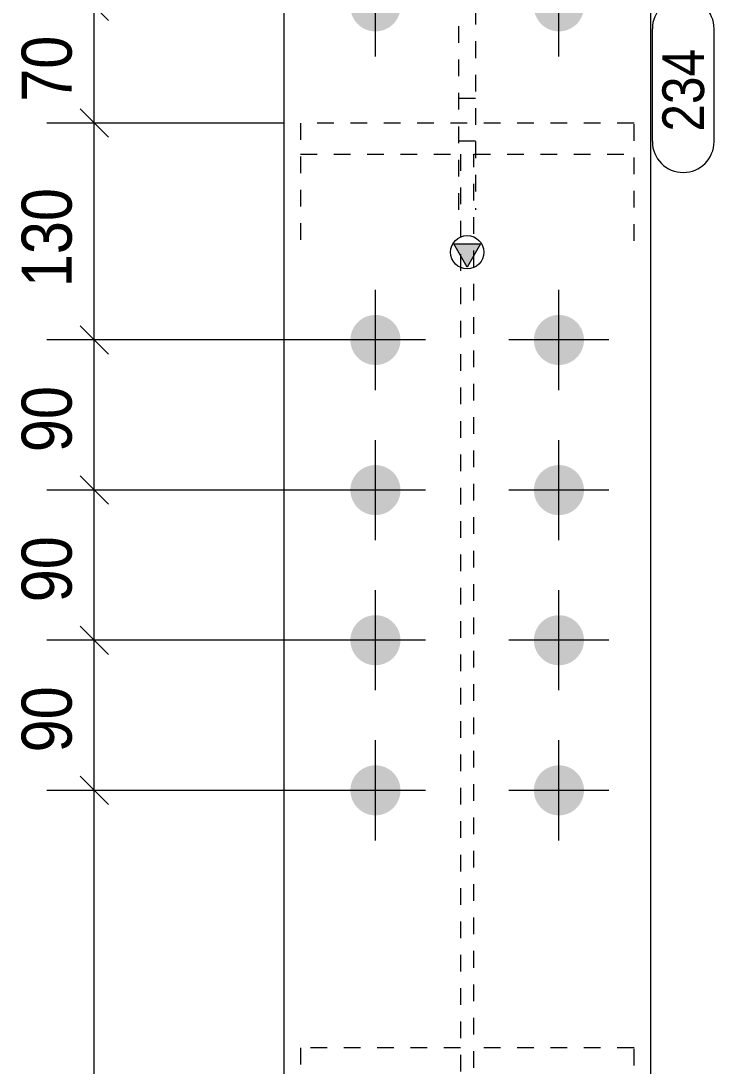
# Model space of a CAD drawing. Header units: millimetres. Extents: x 2 to 1174, y 1 to 825.
# Drawn here: x 610.2 to 651.8, y 118.8 to 181.4 of the extents above; entities that cross this region are included whole.
import ezdxf

# ---------------------------------------------------------------- set-up
doc = ezdxf.new("R2010")
doc.units = ezdxf.units.MM
doc.linetypes.add('XKITLINE00', pattern=[0])
doc.linetypes.add('XKITLINE01', pattern=[4, 1, -1, 1, -1])
for name, color, linetype, lineweight in [('Bolt', 3, 'Continuous', 0), ('Dimensions', 7, 'Continuous', 0), ('Part', 2, 'Continuous', 0), ('PartMark', 7, 'Continuous', 0)]:
    doc.layers.add(name, color=color, linetype=linetype, lineweight=lineweight)
doc.styles.add('ARIAL', font='ARIAL.TTF')

# ---------------------------------------------------------------- blocks, each defined once
blk = doc.blocks.new('*A185')
at = {"layer": 'Bolt'}
for points in [[(629.969, 182.349), (629.97, 182.386), (629.972, 182.423), (629.976, 182.459), (629.98, 182.496), (629.985, 182.532), (629.99, 182.569), (629.997, 182.605), (630.005, 182.641), (630.013, 182.677), (630.023, 182.712), (630.033, 182.748), (630.044, 182.783), (630.056, 182.818), (630.069, 182.852), (630.083, 182.886), (630.097, 182.92), (630.112, 182.954), (630.128, 182.987), (630.145, 183.019), (630.163, 183.052), (630.182, 183.084), (630.201, 183.115), (630.221, 183.146), (630.242, 183.176), (630.264, 183.206), (630.286, 183.235), (630.309, 183.264), (630.333, 183.292), (630.357, 183.32), (630.382, 183.347), (630.408, 183.373), (630.434, 183.399), (630.461, 183.424), (630.489, 183.448), (630.517, 183.472), (630.545, 183.495), (630.575, 183.517), (630.605, 183.539), (630.635, 183.56), (630.666, 183.58), (630.697, 183.599), (630.729, 183.618), (630.761, 183.635), (630.794, 183.652), (630.827, 183.668), (630.86, 183.684), (630.894, 183.698), (630.928, 183.712), (630.963, 183.725), (630.998, 183.737), (631.033, 183.748), (631.068, 183.758), (631.104, 183.767), (631.14, 183.776), (631.176, 183.784), (631.212, 183.79), (631.248, 183.796), (631.285, 183.801), (631.321, 183.805), (631.358, 183.808), (631.395, 183.811), (631.432, 183.812), (631.468, 183.812), (631.505, 183.812), (631.542, 183.811), (631.579, 183.808), (631.615, 183.805), (631.652, 183.801), (631.688, 183.796), (631.725, 183.79), (631.761, 183.784), (631.797, 183.776), (631.833, 183.767), (631.868, 183.758), (631.904, 183.748), (631.939, 183.737), (631.974, 183.725), (632.008, 183.712), (632.042, 183.698), (632.076, 183.684), (632.11, 183.668), (632.143, 183.652), (632.175, 183.635), (632.208, 183.618), (632.239, 183.599), (632.271, 183.58), (632.302, 183.56), (632.332, 183.539), (632.362, 183.517), (632.391, 183.495), (632.42, 183.472), (632.448, 183.448), (632.476, 183.424), (632.503, 183.399), (632.529, 183.373), (632.555, 183.347), (632.58, 183.32), (632.604, 183.292), (632.628, 183.264), (632.651, 183.235), (632.673, 183.206), (632.695, 183.176), (632.716, 183.146), (632.736, 183.115), (632.755, 183.084), (632.773, 183.052), (632.791, 183.019), (632.808, 182.987), (632.824, 182.954), (632.84, 182.92), (632.854, 182.886), (632.868, 182.852), (632.881, 182.818), (632.893, 182.783), (632.904, 182.748), (632.914, 182.712), (632.923, 182.677), (632.932, 182.641), (632.939, 182.605), (632.946, 182.569), (632.952, 182.532), (632.957, 182.496), (632.961, 182.459), (632.964, 182.423), (632.967, 182.386), (632.968, 182.349), (632.968, 182.312), (632.968, 182.276), (632.967, 182.239), (632.964, 182.202), (632.961, 182.165), (632.957, 182.129), (632.952, 182.092), (632.946, 182.056), (632.939, 182.02), (632.932, 181.984), (632.923, 181.948), (632.914, 181.912), (632.904, 181.877), (632.893, 181.842), (632.881, 181.807), (632.868, 181.773), (632.854, 181.738), (632.84, 181.705), (632.824, 181.671), (632.808, 181.638), (632.791, 181.605), (632.773, 181.573), (632.755, 181.541), (632.736, 181.51), (632.716, 181.479), (632.695, 181.449), (632.673, 181.419), (632.651, 181.39), (632.628, 181.361), (632.604, 181.333), (632.58, 181.305), (632.555, 181.278), (632.529, 181.252), (632.503, 181.226), (632.476, 181.201), (632.448, 181.177), (632.42, 181.153), (632.391, 181.13), (632.362, 181.108), (632.332, 181.086), (632.302, 181.065), (632.271, 181.045), (632.239, 181.026), (632.208, 181.007), (632.175, 180.99), (632.143, 180.973), (632.11, 180.956), (632.076, 180.941), (632.042, 180.927), (632.008, 180.913), (631.974, 180.9), (631.939, 180.888), (631.904, 180.877), (631.868, 180.867), (631.833, 180.857), (631.797, 180.849), (631.761, 180.841), (631.725, 180.834), (631.688, 180.829), (631.652, 180.824), (631.615, 180.82), (631.579, 180.816), (631.542, 180.814), (631.505, 180.813), (631.468, 180.812), (631.432, 180.813), (631.395, 180.814), (631.358, 180.816), (631.321, 180.82), (631.285, 180.824), (631.248, 180.829), (631.212, 180.834), (631.176, 180.841), (631.14, 180.849), (631.104, 180.857), (631.068, 180.867), (631.033, 180.877), (630.998, 180.888), (630.963, 180.9), (630.928, 180.913), (630.894, 180.927), (630.86, 180.941), (630.827, 180.956), (630.794, 180.973), (630.761, 180.99), (630.729, 181.007), (630.697, 181.026), (630.666, 181.045), (630.635, 181.065), (630.605, 181.086), (630.575, 181.108), (630.545, 181.13), (630.517, 181.153), (630.489, 181.177), (630.461, 181.201), (630.434, 181.226), (630.408, 181.252), (630.382, 181.278), (630.357, 181.305), (630.333, 181.333), (630.309, 181.361), (630.286, 181.39), (630.264, 181.419), (630.242, 181.449), (630.221, 181.479), (630.201, 181.51), (630.182, 181.541), (630.163, 181.573), (630.145, 181.605), (630.128, 181.638), (630.112, 181.671), (630.097, 181.705), (630.083, 181.738), (630.069, 181.773), (630.056, 181.807), (630.044, 181.842), (630.033, 181.877), (630.023, 181.912), (630.013, 181.948), (630.005, 181.984), (629.997, 182.02), (629.99, 182.056), (629.985, 182.092), (629.98, 182.129), (629.976, 182.165), (629.972, 182.202), (629.97, 182.239), (629.969, 182.276), (629.968, 182.312)], [(640.969, 182.349), (640.97, 182.386), (640.972, 182.423), (640.976, 182.459), (640.98, 182.496), (640.985, 182.532), (640.99, 182.569), (640.997, 182.605), (641.005, 182.641), (641.013, 182.677), (641.023, 182.712), (641.033, 182.748), (641.044, 182.783), (641.056, 182.818), (641.069, 182.852), (641.083, 182.886), (641.097, 182.92), (641.112, 182.954), (641.128, 182.987), (641.145, 183.019), (641.163, 183.052), (641.182, 183.084), (641.201, 183.115), (641.221, 183.146), (641.242, 183.176), (641.264, 183.206), (641.286, 183.235), (641.309, 183.264), (641.333, 183.292), (641.357, 183.32), (641.382, 183.347), (641.408, 183.373), (641.434, 183.399), (641.461, 183.424), (641.489, 183.448), (641.517, 183.472), (641.545, 183.495), (641.575, 183.517), (641.605, 183.539), (641.635, 183.56), (641.666, 183.58), (641.697, 183.599), (641.729, 183.618), (641.761, 183.635), (641.794, 183.652), (641.827, 183.668), (641.86, 183.684), (641.894, 183.698), (641.928, 183.712), (641.963, 183.725), (641.998, 183.737), (642.033, 183.748), (642.068, 183.758), (642.104, 183.767), (642.14, 183.776), (642.176, 183.784), (642.212, 183.79), (642.248, 183.796), (642.285, 183.801), (642.321, 183.805), (642.358, 183.808), (642.395, 183.811), (642.432, 183.812), (642.468, 183.812), (642.505, 183.812), (642.542, 183.811), (642.579, 183.808), (642.615, 183.805), (642.652, 183.801), (642.688, 183.796), (642.725, 183.79), (642.761, 183.784), (642.797, 183.776), (642.833, 183.767), (642.868, 183.758), (642.904, 183.748), (642.939, 183.737), (642.974, 183.725), (643.008, 183.712), (643.042, 183.698), (643.076, 183.684), (643.11, 183.668), (643.143, 183.652), (643.175, 183.635), (643.208, 183.618), (643.239, 183.599), (643.271, 183.58), (643.302, 183.56), (643.332, 183.539), (643.362, 183.517), (643.391, 183.495), (643.42, 183.472), (643.448, 183.448), (643.476, 183.424), (643.503, 183.399), (643.529, 183.373), (643.555, 183.347), (643.58, 183.32), (643.604, 183.292), (643.628, 183.264), (643.651, 183.235), (643.673, 183.206), (643.695, 183.176), (643.716, 183.146), (643.736, 183.115), (643.755, 183.084), (643.773, 183.052), (643.791, 183.019), (643.808, 182.987), (643.824, 182.954), (643.84, 182.92), (643.854, 182.886), (643.868, 182.852), (643.881, 182.818), (643.893, 182.783), (643.904, 182.748), (643.914, 182.712), (643.923, 182.677), (643.932, 182.641), (643.939, 182.605), (643.946, 182.569), (643.952, 182.532), (643.957, 182.496), (643.961, 182.459), (643.964, 182.423), (643.967, 182.386), (643.968, 182.349), (643.968, 182.312), (643.968, 182.276), (643.967, 182.239), (643.964, 182.202), (643.961, 182.165), (643.957, 182.129), (643.952, 182.092), (643.946, 182.056), (643.939, 182.02), (643.932, 181.984), (643.923, 181.948), (643.914, 181.912), (643.904, 181.877), (643.893, 181.842), (643.881, 181.807), (643.868, 181.773), (643.854, 181.738), (643.84, 181.705), (643.824, 181.671), (643.808, 181.638), (643.791, 181.605), (643.773, 181.573), (643.755, 181.541), (643.736, 181.51), (643.716, 181.479), (643.695, 181.449), (643.673, 181.419), (643.651, 181.39), (643.628, 181.361), (643.604, 181.333), (643.58, 181.305), (643.555, 181.278), (643.529, 181.252), (643.503, 181.226), (643.476, 181.201), (643.448, 181.177), (643.42, 181.153), (643.391, 181.13), (643.362, 181.108), (643.332, 181.086), (643.302, 181.065), (643.271, 181.045), (643.239, 181.026), (643.208, 181.007), (643.175, 180.99), (643.143, 180.973), (643.11, 180.956), (643.076, 180.941), (643.042, 180.927), (643.008, 180.913), (642.974, 180.9), (642.939, 180.888), (642.904, 180.877), (642.868, 180.867), (642.833, 180.857), (642.797, 180.849), (642.761, 180.841), (642.725, 180.834), (642.688, 180.829), (642.652, 180.824), (642.615, 180.82), (642.579, 180.816), (642.542, 180.814), (642.505, 180.813), (642.468, 180.812), (642.432, 180.813), (642.395, 180.814), (642.358, 180.816), (642.321, 180.82), (642.285, 180.824), (642.248, 180.829), (642.212, 180.834), (642.176, 180.841), (642.14, 180.849), (642.104, 180.857), (642.068, 180.867), (642.033, 180.877), (641.998, 180.888), (641.963, 180.9), (641.928, 180.913), (641.894, 180.927), (641.86, 180.941), (641.827, 180.956), (641.794, 180.973), (641.761, 180.99), (641.729, 181.007), (641.697, 181.026), (641.666, 181.045), (641.635, 181.065), (641.605, 181.086), (641.575, 181.108), (641.545, 181.13), (641.517, 181.153), (641.489, 181.177), (641.461, 181.201), (641.434, 181.226), (641.408, 181.252), (641.382, 181.278), (641.357, 181.305), (641.333, 181.333), (641.309, 181.361), (641.286, 181.39), (641.264, 181.419), (641.242, 181.449), (641.221, 181.479), (641.201, 181.51), (641.182, 181.541), (641.163, 181.573), (641.145, 181.605), (641.128, 181.638), (641.112, 181.671), (641.097, 181.705), (641.083, 181.738), (641.069, 181.773), (641.056, 181.807), (641.044, 181.842), (641.033, 181.877), (641.023, 181.912), (641.013, 181.948), (641.005, 181.984), (640.997, 182.02), (640.99, 182.056), (640.985, 182.092), (640.98, 182.129), (640.976, 182.165), (640.972, 182.202), (640.97, 182.239), (640.969, 182.276), (640.968, 182.312)], [(629.969, 162.349), (629.97, 162.386), (629.972, 162.423), (629.976, 162.459), (629.98, 162.496), (629.985, 162.532), (629.99, 162.569), (629.997, 162.605), (630.005, 162.641), (630.013, 162.677), (630.023, 162.712), (630.033, 162.748), (630.044, 162.783), (630.056, 162.818), (630.069, 162.852), (630.083, 162.886), (630.097, 162.92), (630.112, 162.954), (630.128, 162.987), (630.145, 163.019), (630.163, 163.052), (630.182, 163.084), (630.201, 163.115), (630.221, 163.146), (630.242, 163.176), (630.264, 163.206), (630.286, 163.235), (630.309, 163.264), (630.333, 163.292), (630.357, 163.32), (630.382, 163.347), (630.408, 163.373), (630.434, 163.399), (630.461, 163.424), (630.489, 163.448), (630.517, 163.472), (630.545, 163.495), (630.575, 163.517), (630.605, 163.539), (630.635, 163.56), (630.666, 163.58), (630.697, 163.599), (630.729, 163.618), (630.761, 163.635), (630.794, 163.652), (630.827, 163.668), (630.86, 163.684), (630.894, 163.698), (630.928, 163.712), (630.963, 163.725), (630.998, 163.737), (631.033, 163.748), (631.068, 163.758), (631.104, 163.767), (631.14, 163.776), (631.176, 163.784), (631.212, 163.79), (631.248, 163.796), (631.285, 163.801), (631.321, 163.805), (631.358, 163.808), (631.395, 163.811), (631.432, 163.812), (631.468, 163.812), (631.505, 163.812), (631.542, 163.811), (631.579, 163.808), (631.615, 163.805), (631.652, 163.801), (631.688, 163.796), (631.725, 163.79), (631.761, 163.784), (631.797, 163.776), (631.833, 163.767), (631.868, 163.758), (631.904, 163.748), (631.939, 163.737), (631.974, 163.725), (632.008, 163.712), (632.042, 163.698), (632.076, 163.684), (632.11, 163.668), (632.143, 163.652), (632.175, 163.635), (632.208, 163.618), (632.239, 163.599), (632.271, 163.58), (632.302, 163.56), (632.332, 163.539), (632.362, 163.517), (632.391, 163.495), (632.42, 163.472), (632.448, 163.448), (632.476, 163.424), (632.503, 163.399), (632.529, 163.373), (632.555, 163.347), (632.58, 163.32), (632.604, 163.292), (632.628, 163.264), (632.651, 163.235), (632.673, 163.206), (632.695, 163.176), (632.716, 163.146), (632.736, 163.115), (632.755, 163.084), (632.773, 163.052), (632.791, 163.019), (632.808, 162.987), (632.824, 162.954), (632.84, 162.92), (632.854, 162.886), (632.868, 162.852), (632.881, 162.818), (632.893, 162.783), (632.904, 162.748), (632.914, 162.712), (632.923, 162.677), (632.932, 162.641), (632.939, 162.605), (632.946, 162.569), (632.952, 162.532), (632.957, 162.496), (632.961, 162.459), (632.964, 162.423), (632.967, 162.386), (632.968, 162.349), (632.968, 162.312), (632.968, 162.276), (632.967, 162.239), (632.964, 162.202), (632.961, 162.165), (632.957, 162.129), (632.952, 162.092), (632.946, 162.056), (632.939, 162.02), (632.932, 161.984), (632.923, 161.948), (632.914, 161.912), (632.904, 161.877), (632.893, 161.842), (632.881, 161.807), (632.868, 161.773), (632.854, 161.738), (632.84, 161.705), (632.824, 161.671), (632.808, 161.638), (632.791, 161.605), (632.773, 161.573), (632.755, 161.541), (632.736, 161.51), (632.716, 161.479), (632.695, 161.449), (632.673, 161.419), (632.651, 161.39), (632.628, 161.361), (632.604, 161.333), (632.58, 161.305), (632.555, 161.278), (632.529, 161.252), (632.503, 161.226), (632.476, 161.201), (632.448, 161.177), (632.42, 161.153), (632.391, 161.13), (632.362, 161.108), (632.332, 161.086), (632.302, 161.065), (632.271, 161.045), (632.239, 161.026), (632.208, 161.007), (632.175, 160.99), (632.143, 160.973), (632.11, 160.956), (632.076, 160.941), (632.042, 160.927), (632.008, 160.913), (631.974, 160.9), (631.939, 160.888), (631.904, 160.877), (631.868, 160.867), (631.833, 160.857), (631.797, 160.849), (631.761, 160.841), (631.725, 160.834), (631.688, 160.829), (631.652, 160.824), (631.615, 160.82), (631.579, 160.816), (631.542, 160.814), (631.505, 160.813), (631.468, 160.812), (631.432, 160.813), (631.395, 160.814), (631.358, 160.816), (631.321, 160.82), (631.285, 160.824), (631.248, 160.829), (631.212, 160.834), (631.176, 160.841), (631.14, 160.849), (631.104, 160.857), (631.068, 160.867), (631.033, 160.877), (630.998, 160.888), (630.963, 160.9), (630.928, 160.913), (630.894, 160.927), (630.86, 160.941), (630.827, 160.956), (630.794, 160.973), (630.761, 160.99), (630.729, 161.007), (630.697, 161.026), (630.666, 161.045), (630.635, 161.065), (630.605, 161.086), (630.575, 161.108), (630.545, 161.13), (630.517, 161.153), (630.489, 161.177), (630.461, 161.201), (630.434, 161.226), (630.408, 161.252), (630.382, 161.278), (630.357, 161.305), (630.333, 161.333), (630.309, 161.361), (630.286, 161.39), (630.264, 161.419), (630.242, 161.449), (630.221, 161.479), (630.201, 161.51), (630.182, 161.541), (630.163, 161.573), (630.145, 161.605), (630.128, 161.638), (630.112, 161.671), (630.097, 161.705), (630.083, 161.738), (630.069, 161.773), (630.056, 161.807), (630.044, 161.842), (630.033, 161.877), (630.023, 161.912), (630.013, 161.948), (630.005, 161.984), (629.997, 162.02), (629.99, 162.056), (629.985, 162.092), (629.98, 162.129), (629.976, 162.165), (629.972, 162.202), (629.97, 162.239), (629.969, 162.276), (629.968, 162.312)], [(640.969, 162.349), (640.97, 162.386), (640.972, 162.423), (640.976, 162.459), (640.98, 162.496), (640.985, 162.532), (640.99, 162.569), (640.997, 162.605), (641.005, 162.641), (641.013, 162.677), (641.023, 162.712), (641.033, 162.748), (641.044, 162.783), (641.056, 162.818), (641.069, 162.852), (641.083, 162.886), (641.097, 162.92), (641.112, 162.954), (641.128, 162.987), (641.145, 163.019), (641.163, 163.052), (641.182, 163.084), (641.201, 163.115), (641.221, 163.146), (641.242, 163.176), (641.264, 163.206), (641.286, 163.235), (641.309, 163.264), (641.333, 163.292), (641.357, 163.32), (641.382, 163.347), (641.408, 163.373), (641.434, 163.399), (641.461, 163.424), (641.489, 163.448), (641.517, 163.472), (641.545, 163.495), (641.575, 163.517), (641.605, 163.539), (641.635, 163.56), (641.666, 163.58), (641.697, 163.599), (641.729, 163.618), (641.761, 163.635), (641.794, 163.652), (641.827, 163.668), (641.86, 163.684), (641.894, 163.698), (641.928, 163.712), (641.963, 163.725), (641.998, 163.737), (642.033, 163.748), (642.068, 163.758), (642.104, 163.767), (642.14, 163.776), (642.176, 163.784), (642.212, 163.79), (642.248, 163.796), (642.285, 163.801), (642.321, 163.805), (642.358, 163.808), (642.395, 163.811), (642.432, 163.812), (642.468, 163.812), (642.505, 163.812), (642.542, 163.811), (642.579, 163.808), (642.615, 163.805), (642.652, 163.801), (642.688, 163.796), (642.725, 163.79), (642.761, 163.784), (642.797, 163.776), (642.833, 163.767), (642.868, 163.758), (642.904, 163.748), (642.939, 163.737), (642.974, 163.725), (643.008, 163.712), (643.042, 163.698), (643.076, 163.684), (643.11, 163.668), (643.143, 163.652), (643.175, 163.635), (643.208, 163.618), (643.239, 163.599), (643.271, 163.58), (643.302, 163.56), (643.332, 163.539), (643.362, 163.517), (643.391, 163.495), (643.42, 163.472), (643.448, 163.448), (643.476, 163.424), (643.503, 163.399), (643.529, 163.373), (643.555, 163.347), (643.58, 163.32), (643.604, 163.292), (643.628, 163.264), (643.651, 163.235), (643.673, 163.206), (643.695, 163.176), (643.716, 163.146), (643.736, 163.115), (643.755, 163.084), (643.773, 163.052), (643.791, 163.019), (643.808, 162.987), (643.824, 162.954), (643.84, 162.92), (643.854, 162.886), (643.868, 162.852), (643.881, 162.818), (643.893, 162.783), (643.904, 162.748), (643.914, 162.712), (643.923, 162.677), (643.932, 162.641), (643.939, 162.605), (643.946, 162.569), (643.952, 162.532), (643.957, 162.496), (643.961, 162.459), (643.964, 162.423), (643.967, 162.386), (643.968, 162.349), (643.968, 162.312), (643.968, 162.276), (643.967, 162.239), (643.964, 162.202), (643.961, 162.165), (643.957, 162.129), (643.952, 162.092), (643.946, 162.056), (643.939, 162.02), (643.932, 161.984), (643.923, 161.948), (643.914, 161.912), (643.904, 161.877), (643.893, 161.842), (643.881, 161.807), (643.868, 161.773), (643.854, 161.738), (643.84, 161.705), (643.824, 161.671), (643.808, 161.638), (643.791, 161.605), (643.773, 161.573), (643.755, 161.541), (643.736, 161.51), (643.716, 161.479), (643.695, 161.449), (643.673, 161.419), (643.651, 161.39), (643.628, 161.361), (643.604, 161.333), (643.58, 161.305), (643.555, 161.278), (643.529, 161.252), (643.503, 161.226), (643.476, 161.201), (643.448, 161.177), (643.42, 161.153), (643.391, 161.13), (643.362, 161.108), (643.332, 161.086), (643.302, 161.065), (643.271, 161.045), (643.239, 161.026), (643.208, 161.007), (643.175, 160.99), (643.143, 160.973), (643.11, 160.956), (643.076, 160.941), (643.042, 160.927), (643.008, 160.913), (642.974, 160.9), (642.939, 160.888), (642.904, 160.877), (642.868, 160.867), (642.833, 160.857), (642.797, 160.849), (642.761, 160.841), (642.725, 160.834), (642.688, 160.829), (642.652, 160.824), (642.615, 160.82), (642.579, 160.816), (642.542, 160.814), (642.505, 160.813), (642.468, 160.812), (642.432, 160.813), (642.395, 160.814), (642.358, 160.816), (642.321, 160.82), (642.285, 160.824), (642.248, 160.829), (642.212, 160.834), (642.176, 160.841), (642.14, 160.849), (642.104, 160.857), (642.068, 160.867), (642.033, 160.877), (641.998, 160.888), (641.963, 160.9), (641.928, 160.913), (641.894, 160.927), (641.86, 160.941), (641.827, 160.956), (641.794, 160.973), (641.761, 160.99), (641.729, 161.007), (641.697, 161.026), (641.666, 161.045), (641.635, 161.065), (641.605, 161.086), (641.575, 161.108), (641.545, 161.13), (641.517, 161.153), (641.489, 161.177), (641.461, 161.201), (641.434, 161.226), (641.408, 161.252), (641.382, 161.278), (641.357, 161.305), (641.333, 161.333), (641.309, 161.361), (641.286, 161.39), (641.264, 161.419), (641.242, 161.449), (641.221, 161.479), (641.201, 161.51), (641.182, 161.541), (641.163, 161.573), (641.145, 161.605), (641.128, 161.638), (641.112, 161.671), (641.097, 161.705), (641.083, 161.738), (641.069, 161.773), (641.056, 161.807), (641.044, 161.842), (641.033, 161.877), (641.023, 161.912), (641.013, 161.948), (641.005, 161.984), (640.997, 162.02), (640.99, 162.056), (640.985, 162.092), (640.98, 162.129), (640.976, 162.165), (640.972, 162.202), (640.97, 162.239), (640.969, 162.276), (640.968, 162.312)], [(629.969, 153.349), (629.97, 153.386), (629.972, 153.423), (629.976, 153.459), (629.98, 153.496), (629.985, 153.532), (629.99, 153.569), (629.997, 153.605), (630.005, 153.641), (630.013, 153.677), (630.023, 153.712), (630.033, 153.748), (630.044, 153.783), (630.056, 153.818), (630.069, 153.852), (630.083, 153.886), (630.097, 153.92), (630.112, 153.954), (630.128, 153.987), (630.145, 154.019), (630.163, 154.052), (630.182, 154.084), (630.201, 154.115), (630.221, 154.146), (630.242, 154.176), (630.264, 154.206), (630.286, 154.235), (630.309, 154.264), (630.333, 154.292), (630.357, 154.32), (630.382, 154.347), (630.408, 154.373), (630.434, 154.399), (630.461, 154.424), (630.489, 154.448), (630.517, 154.472), (630.545, 154.495), (630.575, 154.517), (630.605, 154.539), (630.635, 154.56), (630.666, 154.58), (630.697, 154.599), (630.729, 154.618), (630.761, 154.635), (630.794, 154.652), (630.827, 154.668), (630.86, 154.684), (630.894, 154.698), (630.928, 154.712), (630.963, 154.725), (630.998, 154.737), (631.033, 154.748), (631.068, 154.758), (631.104, 154.767), (631.14, 154.776), (631.176, 154.784), (631.212, 154.79), (631.248, 154.796), (631.285, 154.801), (631.321, 154.805), (631.358, 154.808), (631.395, 154.811), (631.432, 154.812), (631.468, 154.812), (631.505, 154.812), (631.542, 154.811), (631.579, 154.808), (631.615, 154.805), (631.652, 154.801), (631.688, 154.796), (631.725, 154.79), (631.761, 154.784), (631.797, 154.776), (631.833, 154.767), (631.868, 154.758), (631.904, 154.748), (631.939, 154.737), (631.974, 154.725), (632.008, 154.712), (632.042, 154.698), (632.076, 154.684), (632.11, 154.668), (632.143, 154.652), (632.175, 154.635), (632.208, 154.618), (632.239, 154.599), (632.271, 154.58), (632.302, 154.56), (632.332, 154.539), (632.362, 154.517), (632.391, 154.495), (632.42, 154.472), (632.448, 154.448), (632.476, 154.424), (632.503, 154.399), (632.529, 154.373), (632.555, 154.347), (632.58, 154.32), (632.604, 154.292), (632.628, 154.264), (632.651, 154.235), (632.673, 154.206), (632.695, 154.176), (632.716, 154.146), (632.736, 154.115), (632.755, 154.084), (632.773, 154.052), (632.791, 154.019), (632.808, 153.987), (632.824, 153.954), (632.84, 153.92), (632.854, 153.886), (632.868, 153.852), (632.881, 153.818), (632.893, 153.783), (632.904, 153.748), (632.914, 153.712), (632.923, 153.677), (632.932, 153.641), (632.939, 153.605), (632.946, 153.569), (632.952, 153.532), (632.957, 153.496), (632.961, 153.459), (632.964, 153.423), (632.967, 153.386), (632.968, 153.349), (632.968, 153.312), (632.968, 153.276), (632.967, 153.239), (632.964, 153.202), (632.961, 153.165), (632.957, 153.129), (632.952, 153.092), (632.946, 153.056), (632.939, 153.02), (632.932, 152.984), (632.923, 152.948), (632.914, 152.912), (632.904, 152.877), (632.893, 152.842), (632.881, 152.807), (632.868, 152.773), (632.854, 152.738), (632.84, 152.705), (632.824, 152.671), (632.808, 152.638), (632.791, 152.605), (632.773, 152.573), (632.755, 152.541), (632.736, 152.51), (632.716, 152.479), (632.695, 152.449), (632.673, 152.419), (632.651, 152.39), (632.628, 152.361), (632.604, 152.333), (632.58, 152.305), (632.555, 152.278), (632.529, 152.252), (632.503, 152.226), (632.476, 152.201), (632.448, 152.177), (632.42, 152.153), (632.391, 152.13), (632.362, 152.108), (632.332, 152.086), (632.302, 152.065), (632.271, 152.045), (632.239, 152.026), (632.208, 152.007), (632.175, 151.99), (632.143, 151.973), (632.11, 151.956), (632.076, 151.941), (632.042, 151.927), (632.008, 151.913), (631.974, 151.9), (631.939, 151.888), (631.904, 151.877), (631.868, 151.867), (631.833, 151.857), (631.797, 151.849), (631.761, 151.841), (631.725, 151.834), (631.688, 151.829), (631.652, 151.824), (631.615, 151.82), (631.579, 151.816), (631.542, 151.814), (631.505, 151.813), (631.468, 151.812), (631.432, 151.813), (631.395, 151.814), (631.358, 151.816), (631.321, 151.82), (631.285, 151.824), (631.248, 151.829), (631.212, 151.834), (631.176, 151.841), (631.14, 151.849), (631.104, 151.857), (631.068, 151.867), (631.033, 151.877), (630.998, 151.888), (630.963, 151.9), (630.928, 151.913), (630.894, 151.927), (630.86, 151.941), (630.827, 151.956), (630.794, 151.973), (630.761, 151.99), (630.729, 152.007), (630.697, 152.026), (630.666, 152.045), (630.635, 152.065), (630.605, 152.086), (630.575, 152.108), (630.545, 152.13), (630.517, 152.153), (630.489, 152.177), (630.461, 152.201), (630.434, 152.226), (630.408, 152.252), (630.382, 152.278), (630.357, 152.305), (630.333, 152.333), (630.309, 152.361), (630.286, 152.39), (630.264, 152.419), (630.242, 152.449), (630.221, 152.479), (630.201, 152.51), (630.182, 152.541), (630.163, 152.573), (630.145, 152.605), (630.128, 152.638), (630.112, 152.671), (630.097, 152.705), (630.083, 152.738), (630.069, 152.773), (630.056, 152.807), (630.044, 152.842), (630.033, 152.877), (630.023, 152.912), (630.013, 152.948), (630.005, 152.984), (629.997, 153.02), (629.99, 153.056), (629.985, 153.092), (629.98, 153.129), (629.976, 153.165), (629.972, 153.202), (629.97, 153.239), (629.969, 153.276), (629.968, 153.312)], [(640.969, 153.349), (640.97, 153.386), (640.972, 153.423), (640.976, 153.459), (640.98, 153.496), (640.985, 153.532), (640.99, 153.569), (640.997, 153.605), (641.005, 153.641), (641.013, 153.677), (641.023, 153.712), (641.033, 153.748), (641.044, 153.783), (641.056, 153.818), (641.069, 153.852), (641.083, 153.886), (641.097, 153.92), (641.112, 153.954), (641.128, 153.987), (641.145, 154.019), (641.163, 154.052), (641.182, 154.084), (641.201, 154.115), (641.221, 154.146), (641.242, 154.176), (641.264, 154.206), (641.286, 154.235), (641.309, 154.264), (641.333, 154.292), (641.357, 154.32), (641.382, 154.347), (641.408, 154.373), (641.434, 154.399), (641.461, 154.424), (641.489, 154.448), (641.517, 154.472), (641.545, 154.495), (641.575, 154.517), (641.605, 154.539), (641.635, 154.56), (641.666, 154.58), (641.697, 154.599), (641.729, 154.618), (641.761, 154.635), (641.794, 154.652), (641.827, 154.668), (641.86, 154.684), (641.894, 154.698), (641.928, 154.712), (641.963, 154.725), (641.998, 154.737), (642.033, 154.748), (642.068, 154.758), (642.104, 154.767), (642.14, 154.776), (642.176, 154.784), (642.212, 154.79), (642.248, 154.796), (642.285, 154.801), (642.321, 154.805), (642.358, 154.808), (642.395, 154.811), (642.432, 154.812), (642.468, 154.812), (642.505, 154.812), (642.542, 154.811), (642.579, 154.808), (642.615, 154.805), (642.652, 154.801), (642.688, 154.796), (642.725, 154.79), (642.761, 154.784), (642.797, 154.776), (642.833, 154.767), (642.868, 154.758), (642.904, 154.748), (642.939, 154.737), (642.974, 154.725), (643.008, 154.712), (643.042, 154.698), (643.076, 154.684), (643.11, 154.668), (643.143, 154.652), (643.175, 154.635), (643.208, 154.618), (643.239, 154.599), (643.271, 154.58), (643.302, 154.56), (643.332, 154.539), (643.362, 154.517), (643.391, 154.495), (643.42, 154.472), (643.448, 154.448), (643.476, 154.424), (643.503, 154.399), (643.529, 154.373), (643.555, 154.347), (643.58, 154.32), (643.604, 154.292), (643.628, 154.264), (643.651, 154.235), (643.673, 154.206), (643.695, 154.176), (643.716, 154.146), (643.736, 154.115), (643.755, 154.084), (643.773, 154.052), (643.791, 154.019), (643.808, 153.987), (643.824, 153.954), (643.84, 153.92), (643.854, 153.886), (643.868, 153.852), (643.881, 153.818), (643.893, 153.783), (643.904, 153.748), (643.914, 153.712), (643.923, 153.677), (643.932, 153.641), (643.939, 153.605), (643.946, 153.569), (643.952, 153.532), (643.957, 153.496), (643.961, 153.459), (643.964, 153.423), (643.967, 153.386), (643.968, 153.349), (643.968, 153.312), (643.968, 153.276), (643.967, 153.239), (643.964, 153.202), (643.961, 153.165), (643.957, 153.129), (643.952, 153.092), (643.946, 153.056), (643.939, 153.02), (643.932, 152.984), (643.923, 152.948), (643.914, 152.912), (643.904, 152.877), (643.893, 152.842), (643.881, 152.807), (643.868, 152.773), (643.854, 152.738), (643.84, 152.705), (643.824, 152.671), (643.808, 152.638), (643.791, 152.605), (643.773, 152.573), (643.755, 152.541), (643.736, 152.51), (643.716, 152.479), (643.695, 152.449), (643.673, 152.419), (643.651, 152.39), (643.628, 152.361), (643.604, 152.333), (643.58, 152.305), (643.555, 152.278), (643.529, 152.252), (643.503, 152.226), (643.476, 152.201), (643.448, 152.177), (643.42, 152.153), (643.391, 152.13), (643.362, 152.108), (643.332, 152.086), (643.302, 152.065), (643.271, 152.045), (643.239, 152.026), (643.208, 152.007), (643.175, 151.99), (643.143, 151.973), (643.11, 151.956), (643.076, 151.941), (643.042, 151.927), (643.008, 151.913), (642.974, 151.9), (642.939, 151.888), (642.904, 151.877), (642.868, 151.867), (642.833, 151.857), (642.797, 151.849), (642.761, 151.841), (642.725, 151.834), (642.688, 151.829), (642.652, 151.824), (642.615, 151.82), (642.579, 151.816), (642.542, 151.814), (642.505, 151.813), (642.468, 151.812), (642.432, 151.813), (642.395, 151.814), (642.358, 151.816), (642.321, 151.82), (642.285, 151.824), (642.248, 151.829), (642.212, 151.834), (642.176, 151.841), (642.14, 151.849), (642.104, 151.857), (642.068, 151.867), (642.033, 151.877), (641.998, 151.888), (641.963, 151.9), (641.928, 151.913), (641.894, 151.927), (641.86, 151.941), (641.827, 151.956), (641.794, 151.973), (641.761, 151.99), (641.729, 152.007), (641.697, 152.026), (641.666, 152.045), (641.635, 152.065), (641.605, 152.086), (641.575, 152.108), (641.545, 152.13), (641.517, 152.153), (641.489, 152.177), (641.461, 152.201), (641.434, 152.226), (641.408, 152.252), (641.382, 152.278), (641.357, 152.305), (641.333, 152.333), (641.309, 152.361), (641.286, 152.39), (641.264, 152.419), (641.242, 152.449), (641.221, 152.479), (641.201, 152.51), (641.182, 152.541), (641.163, 152.573), (641.145, 152.605), (641.128, 152.638), (641.112, 152.671), (641.097, 152.705), (641.083, 152.738), (641.069, 152.773), (641.056, 152.807), (641.044, 152.842), (641.033, 152.877), (641.023, 152.912), (641.013, 152.948), (641.005, 152.984), (640.997, 153.02), (640.99, 153.056), (640.985, 153.092), (640.98, 153.129), (640.976, 153.165), (640.972, 153.202), (640.97, 153.239), (640.969, 153.276), (640.968, 153.312)], [(629.969, 144.349), (629.97, 144.386), (629.972, 144.423), (629.976, 144.459), (629.98, 144.496), (629.985, 144.532), (629.99, 144.569), (629.997, 144.605), (630.005, 144.641), (630.013, 144.677), (630.023, 144.712), (630.033, 144.748), (630.044, 144.783), (630.056, 144.818), (630.069, 144.852), (630.083, 144.886), (630.097, 144.92), (630.112, 144.954), (630.128, 144.987), (630.145, 145.019), (630.163, 145.052), (630.182, 145.084), (630.201, 145.115), (630.221, 145.146), (630.242, 145.176), (630.264, 145.206), (630.286, 145.235), (630.309, 145.264), (630.333, 145.292), (630.357, 145.32), (630.382, 145.347), (630.408, 145.373), (630.434, 145.399), (630.461, 145.424), (630.489, 145.448), (630.517, 145.472), (630.545, 145.495), (630.575, 145.517), (630.605, 145.539), (630.635, 145.56), (630.666, 145.58), (630.697, 145.599), (630.729, 145.618), (630.761, 145.635), (630.794, 145.652), (630.827, 145.668), (630.86, 145.684), (630.894, 145.698), (630.928, 145.712), (630.963, 145.725), (630.998, 145.737), (631.033, 145.748), (631.068, 145.758), (631.104, 145.767), (631.14, 145.776), (631.176, 145.784), (631.212, 145.79), (631.248, 145.796), (631.285, 145.801), (631.321, 145.805), (631.358, 145.808), (631.395, 145.811), (631.432, 145.812), (631.468, 145.812), (631.505, 145.812), (631.542, 145.811), (631.579, 145.808), (631.615, 145.805), (631.652, 145.801), (631.688, 145.796), (631.725, 145.79), (631.761, 145.784), (631.797, 145.776), (631.833, 145.767), (631.868, 145.758), (631.904, 145.748), (631.939, 145.737), (631.974, 145.725), (632.008, 145.712), (632.042, 145.698), (632.076, 145.684), (632.11, 145.668), (632.143, 145.652), (632.175, 145.635), (632.208, 145.618), (632.239, 145.599), (632.271, 145.58), (632.302, 145.56), (632.332, 145.539), (632.362, 145.517), (632.391, 145.495), (632.42, 145.472), (632.448, 145.448), (632.476, 145.424), (632.503, 145.399), (632.529, 145.373), (632.555, 145.347), (632.58, 145.32), (632.604, 145.292), (632.628, 145.264), (632.651, 145.235), (632.673, 145.206), (632.695, 145.176), (632.716, 145.146), (632.736, 145.115), (632.755, 145.084), (632.773, 145.052), (632.791, 145.019), (632.808, 144.987), (632.824, 144.954), (632.84, 144.92), (632.854, 144.886), (632.868, 144.852), (632.881, 144.818), (632.893, 144.783), (632.904, 144.748), (632.914, 144.712), (632.923, 144.677), (632.932, 144.641), (632.939, 144.605), (632.946, 144.569), (632.952, 144.532), (632.957, 144.496), (632.961, 144.459), (632.964, 144.423), (632.967, 144.386), (632.968, 144.349), (632.968, 144.312), (632.968, 144.276), (632.967, 144.239), (632.964, 144.202), (632.961, 144.165), (632.957, 144.129), (632.952, 144.092), (632.946, 144.056), (632.939, 144.02), (632.932, 143.984), (632.923, 143.948), (632.914, 143.912), (632.904, 143.877), (632.893, 143.842), (632.881, 143.807), (632.868, 143.773), (632.854, 143.738), (632.84, 143.705), (632.824, 143.671), (632.808, 143.638), (632.791, 143.605), (632.773, 143.573), (632.755, 143.541), (632.736, 143.51), (632.716, 143.479), (632.695, 143.449), (632.673, 143.419), (632.651, 143.39), (632.628, 143.361), (632.604, 143.333), (632.58, 143.305), (632.555, 143.278), (632.529, 143.252), (632.503, 143.226), (632.476, 143.201), (632.448, 143.177), (632.42, 143.153), (632.391, 143.13), (632.362, 143.108), (632.332, 143.086), (632.302, 143.065), (632.271, 143.045), (632.239, 143.026), (632.208, 143.007), (632.175, 142.99), (632.143, 142.973), (632.11, 142.956), (632.076, 142.941), (632.042, 142.927), (632.008, 142.913), (631.974, 142.9), (631.939, 142.888), (631.904, 142.877), (631.868, 142.867), (631.833, 142.857), (631.797, 142.849), (631.761, 142.841), (631.725, 142.834), (631.688, 142.829), (631.652, 142.824), (631.615, 142.82), (631.579, 142.816), (631.542, 142.814), (631.505, 142.813), (631.468, 142.812), (631.432, 142.813), (631.395, 142.814), (631.358, 142.816), (631.321, 142.82), (631.285, 142.824), (631.248, 142.829), (631.212, 142.834), (631.176, 142.841), (631.14, 142.849), (631.104, 142.857), (631.068, 142.867), (631.033, 142.877), (630.998, 142.888), (630.963, 142.9), (630.928, 142.913), (630.894, 142.927), (630.86, 142.941), (630.827, 142.956), (630.794, 142.973), (630.761, 142.99), (630.729, 143.007), (630.697, 143.026), (630.666, 143.045), (630.635, 143.065), (630.605, 143.086), (630.575, 143.108), (630.545, 143.13), (630.517, 143.153), (630.489, 143.177), (630.461, 143.201), (630.434, 143.226), (630.408, 143.252), (630.382, 143.278), (630.357, 143.305), (630.333, 143.333), (630.309, 143.361), (630.286, 143.39), (630.264, 143.419), (630.242, 143.449), (630.221, 143.479), (630.201, 143.51), (630.182, 143.541), (630.163, 143.573), (630.145, 143.605), (630.128, 143.638), (630.112, 143.671), (630.097, 143.705), (630.083, 143.738), (630.069, 143.773), (630.056, 143.807), (630.044, 143.842), (630.033, 143.877), (630.023, 143.912), (630.013, 143.948), (630.005, 143.984), (629.997, 144.02), (629.99, 144.056), (629.985, 144.092), (629.98, 144.129), (629.976, 144.165), (629.972, 144.202), (629.97, 144.239), (629.969, 144.276), (629.968, 144.312)], [(640.969, 144.349), (640.97, 144.386), (640.972, 144.423), (640.976, 144.459), (640.98, 144.496), (640.985, 144.532), (640.99, 144.569), (640.997, 144.605), (641.005, 144.641), (641.013, 144.677), (641.023, 144.712), (641.033, 144.748), (641.044, 144.783), (641.056, 144.818), (641.069, 144.852), (641.083, 144.886), (641.097, 144.92), (641.112, 144.954), (641.128, 144.987), (641.145, 145.019), (641.163, 145.052), (641.182, 145.084), (641.201, 145.115), (641.221, 145.146), (641.242, 145.176), (641.264, 145.206), (641.286, 145.235), (641.309, 145.264), (641.333, 145.292), (641.357, 145.32), (641.382, 145.347), (641.408, 145.373), (641.434, 145.399), (641.461, 145.424), (641.489, 145.448), (641.517, 145.472), (641.545, 145.495), (641.575, 145.517), (641.605, 145.539), (641.635, 145.56), (641.666, 145.58), (641.697, 145.599), (641.729, 145.618), (641.761, 145.635), (641.794, 145.652), (641.827, 145.668), (641.86, 145.684), (641.894, 145.698), (641.928, 145.712), (641.963, 145.725), (641.998, 145.737), (642.033, 145.748), (642.068, 145.758), (642.104, 145.767), (642.14, 145.776), (642.176, 145.784), (642.212, 145.79), (642.248, 145.796), (642.285, 145.801), (642.321, 145.805), (642.358, 145.808), (642.395, 145.811), (642.432, 145.812), (642.468, 145.812), (642.505, 145.812), (642.542, 145.811), (642.579, 145.808), (642.615, 145.805), (642.652, 145.801), (642.688, 145.796), (642.725, 145.79), (642.761, 145.784), (642.797, 145.776), (642.833, 145.767), (642.868, 145.758), (642.904, 145.748), (642.939, 145.737), (642.974, 145.725), (643.008, 145.712), (643.042, 145.698), (643.076, 145.684), (643.11, 145.668), (643.143, 145.652), (643.175, 145.635), (643.208, 145.618), (643.239, 145.599), (643.271, 145.58), (643.302, 145.56), (643.332, 145.539), (643.362, 145.517), (643.391, 145.495), (643.42, 145.472), (643.448, 145.448), (643.476, 145.424), (643.503, 145.399), (643.529, 145.373), (643.555, 145.347), (643.58, 145.32), (643.604, 145.292), (643.628, 145.264), (643.651, 145.235), (643.673, 145.206), (643.695, 145.176), (643.716, 145.146), (643.736, 145.115), (643.755, 145.084), (643.773, 145.052), (643.791, 145.019), (643.808, 144.987), (643.824, 144.954), (643.84, 144.92), (643.854, 144.886), (643.868, 144.852), (643.881, 144.818), (643.893, 144.783), (643.904, 144.748), (643.914, 144.712), (643.923, 144.677), (643.932, 144.641), (643.939, 144.605), (643.946, 144.569), (643.952, 144.532), (643.957, 144.496), (643.961, 144.459), (643.964, 144.423), (643.967, 144.386), (643.968, 144.349), (643.968, 144.312), (643.968, 144.276), (643.967, 144.239), (643.964, 144.202), (643.961, 144.165), (643.957, 144.129), (643.952, 144.092), (643.946, 144.056), (643.939, 144.02), (643.932, 143.984), (643.923, 143.948), (643.914, 143.912), (643.904, 143.877), (643.893, 143.842), (643.881, 143.807), (643.868, 143.773), (643.854, 143.738), (643.84, 143.705), (643.824, 143.671), (643.808, 143.638), (643.791, 143.605), (643.773, 143.573), (643.755, 143.541), (643.736, 143.51), (643.716, 143.479), (643.695, 143.449), (643.673, 143.419), (643.651, 143.39), (643.628, 143.361), (643.604, 143.333), (643.58, 143.305), (643.555, 143.278), (643.529, 143.252), (643.503, 143.226), (643.476, 143.201), (643.448, 143.177), (643.42, 143.153), (643.391, 143.13), (643.362, 143.108), (643.332, 143.086), (643.302, 143.065), (643.271, 143.045), (643.239, 143.026), (643.208, 143.007), (643.175, 142.99), (643.143, 142.973), (643.11, 142.956), (643.076, 142.941), (643.042, 142.927), (643.008, 142.913), (642.974, 142.9), (642.939, 142.888), (642.904, 142.877), (642.868, 142.867), (642.833, 142.857), (642.797, 142.849), (642.761, 142.841), (642.725, 142.834), (642.688, 142.829), (642.652, 142.824), (642.615, 142.82), (642.579, 142.816), (642.542, 142.814), (642.505, 142.813), (642.468, 142.812), (642.432, 142.813), (642.395, 142.814), (642.358, 142.816), (642.321, 142.82), (642.285, 142.824), (642.248, 142.829), (642.212, 142.834), (642.176, 142.841), (642.14, 142.849), (642.104, 142.857), (642.068, 142.867), (642.033, 142.877), (641.998, 142.888), (641.963, 142.9), (641.928, 142.913), (641.894, 142.927), (641.86, 142.941), (641.827, 142.956), (641.794, 142.973), (641.761, 142.99), (641.729, 143.007), (641.697, 143.026), (641.666, 143.045), (641.635, 143.065), (641.605, 143.086), (641.575, 143.108), (641.545, 143.13), (641.517, 143.153), (641.489, 143.177), (641.461, 143.201), (641.434, 143.226), (641.408, 143.252), (641.382, 143.278), (641.357, 143.305), (641.333, 143.333), (641.309, 143.361), (641.286, 143.39), (641.264, 143.419), (641.242, 143.449), (641.221, 143.479), (641.201, 143.51), (641.182, 143.541), (641.163, 143.573), (641.145, 143.605), (641.128, 143.638), (641.112, 143.671), (641.097, 143.705), (641.083, 143.738), (641.069, 143.773), (641.056, 143.807), (641.044, 143.842), (641.033, 143.877), (641.023, 143.912), (641.013, 143.948), (641.005, 143.984), (640.997, 144.02), (640.99, 144.056), (640.985, 144.092), (640.98, 144.129), (640.976, 144.165), (640.972, 144.202), (640.97, 144.239), (640.969, 144.276), (640.968, 144.312)], [(629.969, 135.349), (629.97, 135.386), (629.972, 135.423), (629.976, 135.459), (629.98, 135.496), (629.985, 135.532), (629.99, 135.569), (629.997, 135.605), (630.005, 135.641), (630.013, 135.677), (630.023, 135.712), (630.033, 135.748), (630.044, 135.783), (630.056, 135.818), (630.069, 135.852), (630.083, 135.886), (630.097, 135.92), (630.112, 135.954), (630.128, 135.987), (630.145, 136.019), (630.163, 136.052), (630.182, 136.084), (630.201, 136.115), (630.221, 136.146), (630.242, 136.176), (630.264, 136.206), (630.286, 136.235), (630.309, 136.264), (630.333, 136.292), (630.357, 136.32), (630.382, 136.347), (630.408, 136.373), (630.434, 136.399), (630.461, 136.424), (630.489, 136.448), (630.517, 136.472), (630.545, 136.495), (630.575, 136.517), (630.605, 136.539), (630.635, 136.56), (630.666, 136.58), (630.697, 136.599), (630.729, 136.618), (630.761, 136.635), (630.794, 136.652), (630.827, 136.668), (630.86, 136.684), (630.894, 136.698), (630.928, 136.712), (630.963, 136.725), (630.998, 136.737), (631.033, 136.748), (631.068, 136.758), (631.104, 136.767), (631.14, 136.776), (631.176, 136.784), (631.212, 136.79), (631.248, 136.796), (631.285, 136.801), (631.321, 136.805), (631.358, 136.808), (631.395, 136.811), (631.432, 136.812), (631.468, 136.812), (631.505, 136.812), (631.542, 136.811), (631.579, 136.808), (631.615, 136.805), (631.652, 136.801), (631.688, 136.796), (631.725, 136.79), (631.761, 136.784), (631.797, 136.776), (631.833, 136.767), (631.868, 136.758), (631.904, 136.748), (631.939, 136.737), (631.974, 136.725), (632.008, 136.712), (632.042, 136.698), (632.076, 136.684), (632.11, 136.668), (632.143, 136.652), (632.175, 136.635), (632.208, 136.618), (632.239, 136.599), (632.271, 136.58), (632.302, 136.56), (632.332, 136.539), (632.362, 136.517), (632.391, 136.495), (632.42, 136.472), (632.448, 136.448), (632.476, 136.424), (632.503, 136.399), (632.529, 136.373), (632.555, 136.347), (632.58, 136.32), (632.604, 136.292), (632.628, 136.264), (632.651, 136.235), (632.673, 136.206), (632.695, 136.176), (632.716, 136.146), (632.736, 136.115), (632.755, 136.084), (632.773, 136.052), (632.791, 136.019), (632.808, 135.987), (632.824, 135.954), (632.84, 135.92), (632.854, 135.886), (632.868, 135.852), (632.881, 135.818), (632.893, 135.783), (632.904, 135.748), (632.914, 135.712), (632.923, 135.677), (632.932, 135.641), (632.939, 135.605), (632.946, 135.569), (632.952, 135.532), (632.957, 135.496), (632.961, 135.459), (632.964, 135.423), (632.967, 135.386), (632.968, 135.349), (632.968, 135.312), (632.968, 135.276), (632.967, 135.239), (632.964, 135.202), (632.961, 135.165), (632.957, 135.129), (632.952, 135.092), (632.946, 135.056), (632.939, 135.02), (632.932, 134.984), (632.923, 134.948), (632.914, 134.912), (632.904, 134.877), (632.893, 134.842), (632.881, 134.807), (632.868, 134.773), (632.854, 134.738), (632.84, 134.705), (632.824, 134.671), (632.808, 134.638), (632.791, 134.605), (632.773, 134.573), (632.755, 134.541), (632.736, 134.51), (632.716, 134.479), (632.695, 134.449), (632.673, 134.419), (632.651, 134.39), (632.628, 134.361), (632.604, 134.333), (632.58, 134.305), (632.555, 134.278), (632.529, 134.252), (632.503, 134.226), (632.476, 134.201), (632.448, 134.177), (632.42, 134.153), (632.391, 134.13), (632.362, 134.108), (632.332, 134.086), (632.302, 134.065), (632.271, 134.045), (632.239, 134.026), (632.208, 134.007), (632.175, 133.99), (632.143, 133.973), (632.11, 133.956), (632.076, 133.941), (632.042, 133.927), (632.008, 133.913), (631.974, 133.9), (631.939, 133.888), (631.904, 133.877), (631.868, 133.867), (631.833, 133.857), (631.797, 133.849), (631.761, 133.841), (631.725, 133.834), (631.688, 133.829), (631.652, 133.824), (631.615, 133.82), (631.579, 133.816), (631.542, 133.814), (631.505, 133.813), (631.468, 133.812), (631.432, 133.813), (631.395, 133.814), (631.358, 133.816), (631.321, 133.82), (631.285, 133.824), (631.248, 133.829), (631.212, 133.834), (631.176, 133.841), (631.14, 133.849), (631.104, 133.857), (631.068, 133.867), (631.033, 133.877), (630.998, 133.888), (630.963, 133.9), (630.928, 133.913), (630.894, 133.927), (630.86, 133.941), (630.827, 133.956), (630.794, 133.973), (630.761, 133.99), (630.729, 134.007), (630.697, 134.026), (630.666, 134.045), (630.635, 134.065), (630.605, 134.086), (630.575, 134.108), (630.545, 134.13), (630.517, 134.153), (630.489, 134.177), (630.461, 134.201), (630.434, 134.226), (630.408, 134.252), (630.382, 134.278), (630.357, 134.305), (630.333, 134.333), (630.309, 134.361), (630.286, 134.39), (630.264, 134.419), (630.242, 134.449), (630.221, 134.479), (630.201, 134.51), (630.182, 134.541), (630.163, 134.573), (630.145, 134.605), (630.128, 134.638), (630.112, 134.671), (630.097, 134.705), (630.083, 134.738), (630.069, 134.773), (630.056, 134.807), (630.044, 134.842), (630.033, 134.877), (630.023, 134.912), (630.013, 134.948), (630.005, 134.984), (629.997, 135.02), (629.99, 135.056), (629.985, 135.092), (629.98, 135.129), (629.976, 135.165), (629.972, 135.202), (629.97, 135.239), (629.969, 135.276), (629.968, 135.312)], [(640.969, 135.349), (640.97, 135.386), (640.972, 135.423), (640.976, 135.459), (640.98, 135.496), (640.985, 135.532), (640.99, 135.569), (640.997, 135.605), (641.005, 135.641), (641.013, 135.677), (641.023, 135.712), (641.033, 135.748), (641.044, 135.783), (641.056, 135.818), (641.069, 135.852), (641.083, 135.886), (641.097, 135.92), (641.112, 135.954), (641.128, 135.987), (641.145, 136.019), (641.163, 136.052), (641.182, 136.084), (641.201, 136.115), (641.221, 136.146), (641.242, 136.176), (641.264, 136.206), (641.286, 136.235), (641.309, 136.264), (641.333, 136.292), (641.357, 136.32), (641.382, 136.347), (641.408, 136.373), (641.434, 136.399), (641.461, 136.424), (641.489, 136.448), (641.517, 136.472), (641.545, 136.495), (641.575, 136.517), (641.605, 136.539), (641.635, 136.56), (641.666, 136.58), (641.697, 136.599), (641.729, 136.618), (641.761, 136.635), (641.794, 136.652), (641.827, 136.668), (641.86, 136.684), (641.894, 136.698), (641.928, 136.712), (641.963, 136.725), (641.998, 136.737), (642.033, 136.748), (642.068, 136.758), (642.104, 136.767), (642.14, 136.776), (642.176, 136.784), (642.212, 136.79), (642.248, 136.796), (642.285, 136.801), (642.321, 136.805), (642.358, 136.808), (642.395, 136.811), (642.432, 136.812), (642.468, 136.812), (642.505, 136.812), (642.542, 136.811), (642.579, 136.808), (642.615, 136.805), (642.652, 136.801), (642.688, 136.796), (642.725, 136.79), (642.761, 136.784), (642.797, 136.776), (642.833, 136.767), (642.868, 136.758), (642.904, 136.748), (642.939, 136.737), (642.974, 136.725), (643.008, 136.712), (643.042, 136.698), (643.076, 136.684), (643.11, 136.668), (643.143, 136.652), (643.175, 136.635), (643.208, 136.618), (643.239, 136.599), (643.271, 136.58), (643.302, 136.56), (643.332, 136.539), (643.362, 136.517), (643.391, 136.495), (643.42, 136.472), (643.448, 136.448), (643.476, 136.424), (643.503, 136.399), (643.529, 136.373), (643.555, 136.347), (643.58, 136.32), (643.604, 136.292), (643.628, 136.264), (643.651, 136.235), (643.673, 136.206), (643.695, 136.176), (643.716, 136.146), (643.736, 136.115), (643.755, 136.084), (643.773, 136.052), (643.791, 136.019), (643.808, 135.987), (643.824, 135.954), (643.84, 135.92), (643.854, 135.886), (643.868, 135.852), (643.881, 135.818), (643.893, 135.783), (643.904, 135.748), (643.914, 135.712), (643.923, 135.677), (643.932, 135.641), (643.939, 135.605), (643.946, 135.569), (643.952, 135.532), (643.957, 135.496), (643.961, 135.459), (643.964, 135.423), (643.967, 135.386), (643.968, 135.349), (643.968, 135.312), (643.968, 135.276), (643.967, 135.239), (643.964, 135.202), (643.961, 135.165), (643.957, 135.129), (643.952, 135.092), (643.946, 135.056), (643.939, 135.02), (643.932, 134.984), (643.923, 134.948), (643.914, 134.912), (643.904, 134.877), (643.893, 134.842), (643.881, 134.807), (643.868, 134.773), (643.854, 134.738), (643.84, 134.705), (643.824, 134.671), (643.808, 134.638), (643.791, 134.605), (643.773, 134.573), (643.755, 134.541), (643.736, 134.51), (643.716, 134.479), (643.695, 134.449), (643.673, 134.419), (643.651, 134.39), (643.628, 134.361), (643.604, 134.333), (643.58, 134.305), (643.555, 134.278), (643.529, 134.252), (643.503, 134.226), (643.476, 134.201), (643.448, 134.177), (643.42, 134.153), (643.391, 134.13), (643.362, 134.108), (643.332, 134.086), (643.302, 134.065), (643.271, 134.045), (643.239, 134.026), (643.208, 134.007), (643.175, 133.99), (643.143, 133.973), (643.11, 133.956), (643.076, 133.941), (643.042, 133.927), (643.008, 133.913), (642.974, 133.9), (642.939, 133.888), (642.904, 133.877), (642.868, 133.867), (642.833, 133.857), (642.797, 133.849), (642.761, 133.841), (642.725, 133.834), (642.688, 133.829), (642.652, 133.824), (642.615, 133.82), (642.579, 133.816), (642.542, 133.814), (642.505, 133.813), (642.468, 133.812), (642.432, 133.813), (642.395, 133.814), (642.358, 133.816), (642.321, 133.82), (642.285, 133.824), (642.248, 133.829), (642.212, 133.834), (642.176, 133.841), (642.14, 133.849), (642.104, 133.857), (642.068, 133.867), (642.033, 133.877), (641.998, 133.888), (641.963, 133.9), (641.928, 133.913), (641.894, 133.927), (641.86, 133.941), (641.827, 133.956), (641.794, 133.973), (641.761, 133.99), (641.729, 134.007), (641.697, 134.026), (641.666, 134.045), (641.635, 134.065), (641.605, 134.086), (641.575, 134.108), (641.545, 134.13), (641.517, 134.153), (641.489, 134.177), (641.461, 134.201), (641.434, 134.226), (641.408, 134.252), (641.382, 134.278), (641.357, 134.305), (641.333, 134.333), (641.309, 134.361), (641.286, 134.39), (641.264, 134.419), (641.242, 134.449), (641.221, 134.479), (641.201, 134.51), (641.182, 134.541), (641.163, 134.573), (641.145, 134.605), (641.128, 134.638), (641.112, 134.671), (641.097, 134.705), (641.083, 134.738), (641.069, 134.773), (641.056, 134.807), (641.044, 134.842), (641.033, 134.877), (641.023, 134.912), (641.013, 134.948), (641.005, 134.984), (640.997, 135.02), (640.99, 135.056), (640.985, 135.092), (640.98, 135.129), (640.976, 135.165), (640.972, 135.202), (640.97, 135.239), (640.969, 135.276), (640.968, 135.312)]]:
    blk.add_hatch(color=3, dxfattribs=at).paths.add_polyline_path(points, flags=17)
at = {"layer": 'Bolt', "color": 3, "linetype": 'XKITLINE00', "lineweight": 0}
for p, q in [((631.468, 179.312), (631.468, 185.312)), ((642.468, 179.312), (642.468, 185.312)), ((631.468, 159.312), (631.468, 165.312)), ((642.468, 159.312), (642.468, 165.312)), ((634.468, 162.312), (628.468, 162.312)), ((645.468, 162.312), (639.468, 162.312)), ((631.468, 150.312), (631.468, 156.312)), ((642.468, 150.312), (642.468, 156.312)), ((634.468, 153.312), (628.468, 153.312)), ((645.468, 153.312), (639.468, 153.312)), ((631.468, 141.312), (631.468, 147.312)), ((642.468, 141.312), (642.468, 147.312)), ((634.468, 144.312), (628.468, 144.312)), ((645.468, 144.312), (639.468, 144.312)), ((631.468, 132.312), (631.468, 138.312)), ((642.468, 132.312), (642.468, 138.312)), ((634.468, 135.312), (628.468, 135.312)), ((645.468, 135.312), (639.468, 135.312))]:
    blk.add_line(p, q, dxfattribs=at)
blk = doc.blocks.new('*A186')
at = {"layer": 'Part'}
blk.add_hatch(color=2, dxfattribs=at).paths.add_polyline_path([(636.168, 168.074), (637.768, 168.074), (636.968, 166.674)], flags=17)
at = {"layer": 'Part', "color": 7, "linetype": 'XKITLINE01', "lineweight": 0}
for p, q in [((646.968, 175.318), (626.968, 175.318)), ((626.968, 175.318), (626.968, 168.259)), ((646.968, 168.259), (646.968, 175.318)), ((626.968, 173.455), (636.568, 173.455)), ((636.568, 173.455), (636.568, 114.681)), ((637.368, 114.681), (637.368, 173.455)), ((637.368, 173.455), (646.968, 173.455)), ((636.568, 119.878), (626.968, 119.878)), ((626.968, 119.878), (626.968, 112.819)), ((646.968, 119.878), (637.368, 119.878)), ((646.968, 112.819), (646.968, 119.878)), ((626.968, 118.016), (646.968, 118.016))]:
    blk.add_line(p, q, dxfattribs=at)
at = {"layer": 'Part', "color": 2, "linetype": 'XKITLINE00', "lineweight": 0}
for p, q in [((636.968, 166.674), (636.168, 168.074)), ((636.168, 168.074), (637.768, 168.074)), ((637.768, 168.074), (636.968, 166.674))]:
    blk.add_line(p, q, dxfattribs=at)
blk.add_circle((636.968, 167.574), 1, dxfattribs=at)
blk = doc.blocks.new('*A187')
at = {"layer": 'Part', "color": 7, "linetype": 'XKITLINE01', "lineweight": 0}
for p, q in [((636.468, 170.121), (636.468, 188.217)), ((636.468, 188.217), (637.468, 188.217)), ((637.468, 188.217), (637.468, 170.121)), ((636.468, 176.817), (637.468, 176.817)), ((636.468, 174.243), (637.468, 174.243))]:
    blk.add_line(p, q, dxfattribs=at)
blk = doc.blocks.new('*A189')
at = {"layer": 'Part', "color": 2, "linetype": 'XKITLINE00', "lineweight": 0}
for p, q in [((625.968, 188.218), (625.968, 55.216)), ((647.968, 55.216), (647.968, 188.218))]:
    blk.add_line(p, q, dxfattribs=at)
blk = doc.blocks.new('*A421')
at = {"layer": 'Dimensions', "color": 7, "linetype": 'XKITLINE00', "lineweight": 0}
for p, q in [((613.764, 136.161), (615.461, 134.464)), ((630.468, 135.312), (611.762, 135.312)), ((614.612, 96.312), (614.612, 135.312)), ((613.764, 97.161), (615.461, 95.464)), ((630.468, 96.312), (611.762, 96.312))]:
    blk.add_line(p, q, dxfattribs=at)
at = {"layer": 'Dimensions', "color": 3}
for p in [(614.612, 135.312), (614.612, 96.312)]:
    blk.add_point(p, dxfattribs=at)
at = {"layer": 'Dimensions', "color": 3, "style": 'ARIAL', "width": 0.85}
blk.add_text('390', height=3, rotation=90.00021, dxfattribs=at).set_placement((613.262, 112.475))
blk = doc.blocks.new('*A422')
at = {"layer": 'Dimensions', "color": 7, "linetype": 'XKITLINE00', "lineweight": 0}
for p, q in [((613.764, 145.161), (615.461, 143.464)), ((630.468, 144.312), (611.762, 144.312)), ((614.612, 135.312), (614.612, 144.312)), ((613.764, 136.161), (615.461, 134.464)), ((630.468, 135.312), (611.762, 135.312))]:
    blk.add_line(p, q, dxfattribs=at)
at = {"layer": 'Dimensions', "color": 3}
for p in [(614.612, 144.312), (614.612, 135.312)]:
    blk.add_point(p, dxfattribs=at)
at = {"layer": 'Dimensions', "color": 3, "style": 'ARIAL', "width": 0.85}
blk.add_text('90', height=3, rotation=90.00021, dxfattribs=at).set_placement((613.262, 137.587))
blk = doc.blocks.new('*A423')
at = {"layer": 'Dimensions', "color": 7, "linetype": 'XKITLINE00', "lineweight": 0}
for p, q in [((613.764, 154.161), (615.461, 152.464)), ((630.468, 153.312), (611.762, 153.312)), ((614.612, 144.312), (614.612, 153.312)), ((613.764, 145.161), (615.461, 143.464)), ((630.468, 144.312), (611.762, 144.312))]:
    blk.add_line(p, q, dxfattribs=at)
at = {"layer": 'Dimensions', "color": 3}
for p in [(614.612, 153.312), (614.612, 144.312)]:
    blk.add_point(p, dxfattribs=at)
at = {"layer": 'Dimensions', "color": 3, "style": 'ARIAL', "width": 0.85}
blk.add_text('90', height=3, rotation=90.00021, dxfattribs=at).set_placement((613.262, 146.587))
blk = doc.blocks.new('*A424')
at = {"layer": 'Dimensions', "color": 7, "linetype": 'XKITLINE00', "lineweight": 0}
for p, q in [((613.764, 163.161), (615.461, 161.464)), ((630.468, 162.312), (611.762, 162.312)), ((614.612, 153.312), (614.612, 162.312)), ((613.764, 154.161), (615.461, 152.464)), ((630.468, 153.312), (611.762, 153.312))]:
    blk.add_line(p, q, dxfattribs=at)
at = {"layer": 'Dimensions', "color": 3}
for p in [(614.612, 162.312), (614.612, 153.312)]:
    blk.add_point(p, dxfattribs=at)
at = {"layer": 'Dimensions', "color": 3, "style": 'ARIAL', "width": 0.85}
blk.add_text('90', height=3, rotation=90.00021, dxfattribs=at).set_placement((613.262, 155.587))
blk = doc.blocks.new('*A425')
at = {"layer": 'Dimensions', "color": 7, "linetype": 'XKITLINE00', "lineweight": 0}
for p, q in [((613.764, 176.166), (615.461, 174.469)), ((625.968, 175.318), (611.762, 175.318)), ((614.612, 162.312), (614.612, 175.318)), ((613.764, 163.161), (615.461, 161.464)), ((630.468, 162.312), (611.762, 162.312))]:
    blk.add_line(p, q, dxfattribs=at)
at = {"layer": 'Dimensions', "color": 3}
for p in [(614.612, 175.318), (614.612, 162.312)]:
    blk.add_point(p, dxfattribs=at)
at = {"layer": 'Dimensions', "color": 3, "style": 'ARIAL', "width": 0.85}
blk.add_text('130', height=3, rotation=90.00021, dxfattribs=at).set_placement((613.262, 165.477))
blk = doc.blocks.new('*A426')
at = {"layer": 'Dimensions', "color": 7, "linetype": 'XKITLINE00', "lineweight": 0}
for p, q in [((613.764, 183.161), (615.461, 181.464)), ((630.468, 182.312), (611.762, 182.312)), ((614.612, 175.318), (614.612, 182.312)), ((613.764, 176.166), (615.461, 174.469)), ((625.968, 175.318), (611.762, 175.318))]:
    blk.add_line(p, q, dxfattribs=at)
at = {"layer": 'Dimensions', "color": 3}
for p in [(614.612, 182.312), (614.612, 175.318)]:
    blk.add_point(p, dxfattribs=at)
at = {"layer": 'Dimensions', "color": 3, "style": 'ARIAL', "width": 0.85}
blk.add_text('70', height=3, rotation=90.00021, dxfattribs=at).set_placement((613.262, 176.59))
blk = doc.blocks.new('*A429')
at = {"layer": 'PartMark', "color": 7, "linetype": 'XKITLINE00', "lineweight": 0}
for p, q in [((648.068, 174.205), (648.068, 180.968)), ((651.768, 174.205), (651.768, 180.968))]:
    blk.add_line(p, q, dxfattribs=at)
for centre, start, end in [((649.918, 180.968), 0, 180), ((649.918, 174.205), 180, 0)]:
    blk.add_arc(centre, 1.85, start, end, dxfattribs=at)
at = {"layer": 'PartMark', "color": 3, "style": 'ARIAL', "width": 0.85}
blk.add_text('234', height=2.5, rotation=90.00021, dxfattribs=at).set_placement((651.168, 174.805))

msp = doc.modelspace()

# ---------------------------------------------------------------- block references
at = {"lineweight": 0}
for name in ['*A189', '*A187', '*A185', '*A426', '*A429', '*A425', '*A424', '*A423', '*A422', '*A421']:
    msp.add_blockref(name, (0, 0), dxfattribs=at)
at = {"layer": 'Part', "lineweight": 0}
msp.add_blockref('*A186', (0, 0), dxfattribs=at)

doc.saveas('drawing.dxf')
